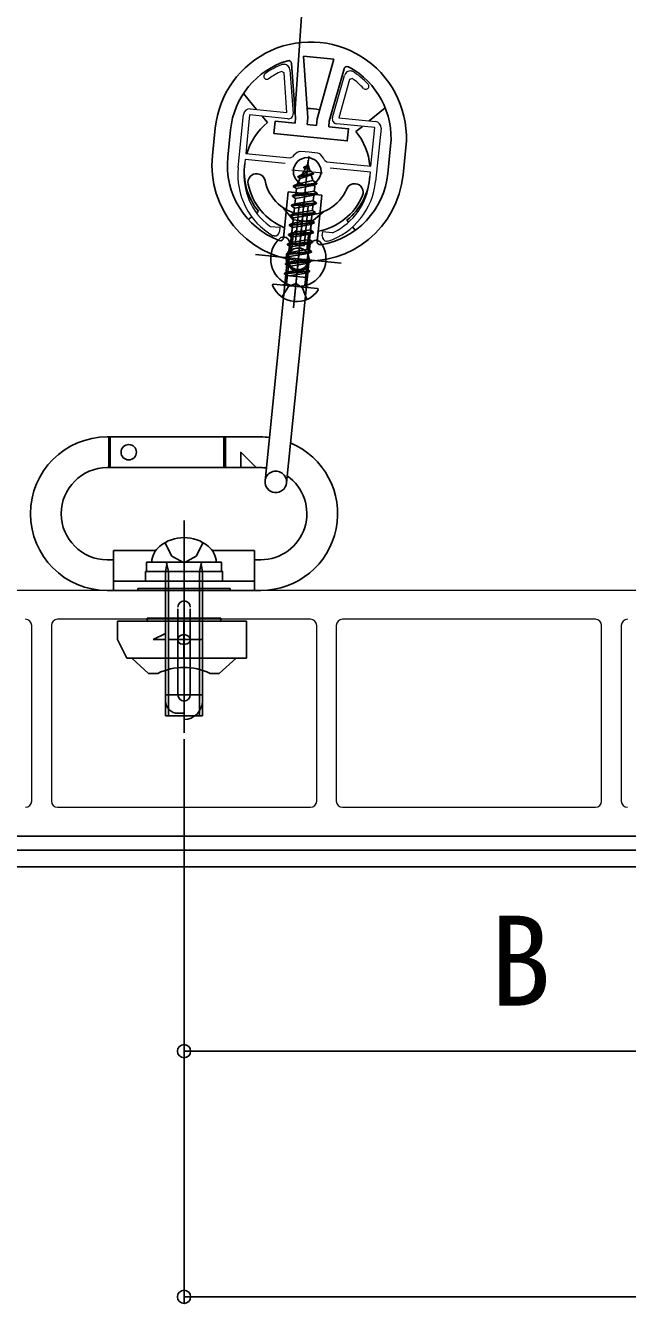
# Model space of a CAD drawing. Units: millimetres, scale not verified. Extents: x -875 to 875, y -1304 to 1296.
# Drawn here: x 474.7 to 572.7, y -820.5 to -612.4 of the extents above; entities that cross this region are included whole.
import ezdxf
from ezdxf.enums import TextEntityAlignment as Align

# ---------------------------------------------------------------- set-up
doc = ezdxf.new("R2010")
doc.units = ezdxf.units.MM
doc.header["$LTSCALE"] = 8
doc.layers.add('0-2_YKK_11', color=7, linetype='Continuous', lineweight=18)
for name, color, linetype in [('0-4_YKK_12', 2, 'Continuous'), ('0-5_YKK_13', 4, 'Continuous'), ('0-6_YKK_D', 6, 'Continuous')]:
    doc.layers.add(name, color=color, linetype=linetype)
doc.styles.add('ＭＳ ゴシック', font='')
doc.styles.get('ＭＳ ゴシック').set_extended_font_data('MS Gothic')

msp = doc.modelspace()

# ---------------------------------------------------------------- linework, layer by layer
at = {"layer": '0-2_YKK_11'}
for p, q in [((517.764, -619.638), (518.29, -626.762)), ((524.682, -627.409), (526.624, -620.535)), ((509.322, -635.543), (510.198, -626.887)), ((532.584, -629.152), (531.708, -637.808)), ((520.817, -633.69), (520.314, -638.665)), ((518.078, -635.926), (523.053, -636.429)), ((521.11, -709.097), (479.91, -709.097)), ((567.51, -709.097), (526.31, -709.097)), ((475.71, -738.697), (475.71, -710.097)), ((478.91, -710.097), (478.91, -738.697)), ((522.11, -738.697), (522.11, -710.097)), ((525.31, -710.097), (525.31, -738.697)), ((568.51, -738.697), (568.51, -710.097)), ((571.71, -710.097), (571.71, -738.697)), ((479.91, -739.697), (521.11, -739.697)), ((526.31, -739.697), (567.51, -739.697))]:
    msp.add_line(p, q, dxfattribs=at)
for points in [[(511.294, -625.992), (517.275, -626.598), (516.799, -620.151), (516.38, -619.898)], [(516.616, -618.723), (516.752, -618.705), (516.868, -618.717)], [(527.687, -619.812), (527.803, -619.823), (527.932, -619.868)], [(527.928, -621.067), (527.467, -621.23), (525.709, -627.451), (531.69, -628.057)], [(517.412, -627.617), (511.193, -626.987), (510.559, -633.255), (517.725, -633.981), (518.164, -633.798)], [(523.395, -634.327), (523.789, -634.594), (530.955, -635.319), (531.589, -629.051), (525.371, -628.422)], [(516.997, -634.912), (510.458, -634.25), (510.317, -635.643)], [(519.235, -632.912), (519.521, -632.856), (520.888, -632.994), (522.254, -633.132), (522.523, -633.245)], [(530.713, -637.707), (530.854, -636.314), (524.316, -635.653)], [(514.409, -645.059), (514.56, -645.119), (516.127, -645.277), (516.056, -645.974)], [(515.18, -646.689), (515.104, -646.681), (514.984, -646.642)], [(523.021, -646.678), (523.091, -645.982), (524.658, -646.14), (524.818, -646.112)], [(523.938, -647.548), (523.812, -647.562), (523.736, -647.555)], [(616.71, -704.397), (425.71, -704.397), (423.71, -706.397), (423.71, -709.015)], [(424.21, -730.397), (425.91, -730.397), (426.21, -730.097), (426.51, -730.397), (433.71, -730.397), (433.71, -734.747), (434.01, -735.047), (433.71, -735.347), (433.71, -739.697), (431.51, -739.697), (431.21, -739.397), (428.71, -739.397), (428.71, -742.397), (430.71, -744.397), (621.71, -744.397), (623.71, -742.397), (623.71, -739.779)]]:
    msp.add_lwpolyline(points, dxfattribs=at)
for centre, radius, start, end in [((521.116, -630.705), 12.8, 110.58409, 125.39052), ((521.116, -630.705), 11.8, 113.66654, 125.39052), ((516.767, -619.712), 1, 4.22127, 84.22125), ((527.586, -620.807), 1, 84.22127, 164.22125), ((521.122, -630.706), 12.8, 43.05199, 57.85843), ((513.993, -620.678), 0.5, 125.39053, 305.39055), ((521.122, -630.706), 11.8, 43.05199, 54.77597), ((530.11, -622.309), 0.5, 223.05197, 43.05199), ((511.193, -626.987), 1, 84.22127, 174.22125), ((517.492, -626.821), 0.8, 264.22129, 4.22127), ((525.451, -627.626), 0.8, 164.22124, 264.22123), ((531.589, -629.051), 1, 354.22127, 84.22125), ((520.885, -635.999), 3.5, 118.12252, 141.02559), ((520.288, -635.939), 3.5, 27.41693, 50.32), ((520.764, -636.7), 11.5, 174.22126, 239.8255), ((520.764, -636.7), 10.5, 174.22126, 232.75428), ((520.267, -636.65), 11.5, 288.61701, 354.22125), ((520.267, -636.65), 10.5, 295.68823, 354.22126), ((515.26, -645.893), 0.8, 264.22127, 354.22125), ((523.817, -646.759), 0.8, 174.22127, 264.22125), ((474.71, -710.097), 1, 0.00001, 89.99999), ((479.91, -710.097), 1, 90.00001, 179.99999), ((521.11, -710.097), 1, 0.00001, 89.99999), ((526.31, -710.097), 1, 90.00001, 179.99999), ((567.51, -710.097), 1, 0.00001, 89.99999), ((572.71, -710.097), 1, 90.00001, 179.99999), ((474.71, -738.697), 1, 270.00001, 359.99999), ((479.91, -738.697), 1, 180.00001, 269.99999), ((521.11, -738.697), 1, 270.00001, 359.99999), ((526.31, -738.697), 1, 180.00001, 269.99999), ((567.51, -738.697), 1, 270.00001, 359.99999), ((572.71, -738.697), 1, 180.00001, 269.99999)]:
    msp.add_arc(centre, radius, start, end, dxfattribs=at)
at = {"layer": '0-4_YKK_12'}
for p, q in [((518.321, -658.358), (520.752, -634.327)), ((519.831, -643.434), (518.421, -657.363)), ((526.09, -651.103), (512.162, -649.694)), ((500.51, -693.003), (500.51, -727.591)), ((389.678, -744.397), (787.251, -744.397)), ((335.877, -746.697), (787.251, -746.697)), ((335.877, -749.397), (787.251, -749.397))]:
    msp.add_line(p, q, dxfattribs=at)
at = {"layer": '0-5_YKK_13'}
for p, q in [((527.127, -504.397), (518.54, -626.73)), ((520.693, -627.471), (519.951, -617.42)), ((519.951, -617.42), (524.925, -617.924)), ((518.685, -627.443), (518.032, -618.59)), ((522.185, -627.622), (524.925, -617.924)), ((524.157, -627.997), (526.571, -619.454)), ((512.338, -626.098), (510.196, -623.473)), ((533.269, -625.808), (530.645, -627.95)), ((514.084, -628.237), (513.232, -627.193)), ((518.594, -628.339), (515.361, -628.012)), ((518.685, -627.443), (518.594, -628.339)), ((520.584, -628.541), (520.693, -627.471)), ((522.077, -628.692), (522.185, -627.622)), ((524.157, -627.997), (524.066, -628.893)), ((505.598, -629.135), (505.145, -633.612)), ((508.086, -629.386), (507.632, -633.863)), ((520.584, -628.541), (522.077, -628.692)), ((529.549, -628.845), (528.506, -629.696)), ((534.152, -632.024), (533.699, -636.501)), ((536.64, -632.276), (536.187, -636.753)), ((519.064, -637.105), (521.582, -636.56)), ((520.687, -634.977), (519.762, -636.696)), ((519.762, -636.696), (521.005, -636.038)), ((520.02, -635.603), (520.258, -635.775)), ((520.687, -634.977), (521.005, -636.038)), ((521.005, -636.038), (521.592, -636.461)), ((521.212, -636.727), (521.582, -636.56)), ((521.582, -636.56), (521.592, -636.461)), ((518.307, -638.626), (522.118, -638.213)), ((518.307, -638.626), (518.317, -638.527)), ((518.307, -638.626), (518.799, -638.981)), ((518.317, -638.527), (522.128, -638.113)), ((518.317, -638.527), (518.924, -638.254)), ((521.713, -638.395), (518.799, -638.981)), ((519.409, -637.353), (518.924, -638.254)), ((518.924, -638.254), (521.491, -637.654)), ((519.064, -637.105), (519.409, -637.353)), ((519.074, -637.005), (519.762, -636.696)), ((519.409, -637.353), (521.212, -636.727)), ((521.212, -636.727), (521.491, -637.654)), ((521.491, -637.654), (522.128, -638.113)), ((521.713, -638.395), (522.118, -638.213)), ((521.713, -638.395), (521.796, -638.669)), ((521.725, -639.366), (521.796, -638.669)), ((522.118, -638.213), (522.128, -638.113)), ((517.467, -639.482), (516.704, -647.017)), ((517.467, -639.482), (522.939, -640.036)), ((518.147, -640.208), (522.207, -639.82)), ((518.147, -640.208), (518.157, -640.109)), ((518.147, -640.208), (518.639, -640.563)), ((522.217, -639.72), (518.157, -640.109)), ((518.157, -640.109), (518.71, -639.86)), ((518.55, -641.442), (518.639, -640.563)), ((521.654, -640.069), (518.639, -640.563)), ((518.71, -639.86), (518.799, -638.981)), ((518.71, -639.86), (521.725, -639.366)), ((521.565, -640.948), (521.654, -640.069)), ((521.654, -640.069), (522.207, -639.82)), ((521.725, -639.366), (522.217, -639.72)), ((522.939, -640.036), (522.176, -647.571)), ((522.207, -639.82), (522.217, -639.72)), ((512.624, -642.659), (512.304, -642.92)), ((522.047, -641.402), (517.987, -641.79)), ((517.987, -641.79), (518.479, -642.145)), ((517.997, -641.691), (522.057, -641.302)), ((518.39, -643.024), (518.479, -642.145)), ((518.39, -643.024), (521.405, -642.53)), ((521.494, -641.651), (518.479, -642.145)), ((518.55, -641.442), (521.565, -640.948)), ((523.278, -642.72), (521.243, -644.381)), ((521.405, -642.53), (521.494, -641.651)), ((521.405, -642.53), (521.897, -642.884)), ((521.565, -640.948), (522.057, -641.302)), ((511.529, -643.553), (510.979, -644.002)), ((518.258, -644.079), (517.767, -648.931)), ((518.258, -644.079), (517.767, -648.931)), ((521.887, -642.984), (517.827, -643.372)), ((517.827, -643.372), (517.837, -643.273)), ((517.827, -643.372), (518.319, -643.726)), ((517.837, -643.273), (521.897, -642.884)), ((517.837, -643.273), (518.39, -643.024)), ((521.174, -644.814), (518.159, -645.308)), ((518.23, -644.606), (518.319, -643.726)), ((521.334, -643.233), (518.319, -643.726)), ((521.243, -644.381), (520.752, -649.233)), ((521.243, -644.381), (520.752, -649.233)), ((521.085, -645.694), (521.174, -644.814)), ((521.245, -644.112), (521.334, -643.233)), ((521.245, -644.112), (521.737, -644.466)), ((521.334, -643.233), (521.887, -642.984)), ((521.887, -642.984), (521.897, -642.884)), ((527.308, -644.438), (527.046, -644.118)), ((516.873, -645.352), (516.72, -646.857)), ((521.566, -646.148), (517.507, -646.536)), ((517.507, -646.536), (517.517, -646.436)), ((517.507, -646.536), (517.999, -646.89)), ((517.517, -646.436), (521.576, -646.048)), ((517.517, -646.436), (518.07, -646.188)), ((517.667, -644.954), (518.159, -645.308)), ((517.91, -647.77), (517.999, -646.89)), ((521.014, -646.396), (517.999, -646.89)), ((518.278, -646.365), (518.04, -648.719)), ((518.07, -646.188), (518.159, -645.308)), ((518.07, -646.188), (521.085, -645.694)), ((518.826, -645.918), (520.318, -646.069)), ((520.765, -646.617), (520.527, -648.971)), ((520.925, -647.276), (521.014, -646.396)), ((521.085, -645.694), (521.576, -646.048)), ((522.345, -645.906), (522.192, -647.411)), ((528.389, -645.764), (527.941, -645.214)), ((517.347, -648.118), (517.838, -648.472)), ((517.598, -649.108), (517.715, -647.958)), ((517.749, -649.351), (517.838, -648.472)), ((520.853, -647.978), (517.838, -648.472)), ((518.601, -648.14), (520.093, -648.291)), ((520.764, -648.858), (520.853, -647.978)), ((520.764, -648.858), (521.256, -649.212)), ((520.881, -649.44), (520.998, -648.29)), ((520.925, -647.276), (521.416, -647.63)), ((517.385, -650.222), (513.71, -686.537)), ((517.187, -649.7), (517.678, -650.054)), ((520.867, -650.575), (517.192, -686.889)), ((520.533, -651.142), (517.518, -651.636)), ((517.589, -650.933), (517.678, -650.054)), ((520.693, -649.56), (517.678, -650.054)), ((520.444, -652.021), (520.533, -651.142)), ((520.604, -650.439), (520.693, -649.56)), ((520.604, -650.439), (521.096, -650.794)), ((516.866, -652.864), (517.244, -653.135)), ((517.026, -651.282), (517.518, -651.636)), ((517.097, -654.214), (517.206, -653.132)), ((517.5, -651.564), (517.206, -654.469)), ((517.5, -651.564), (517.206, -654.469)), ((520.465, -653.461), (517.206, -653.132)), ((517.429, -652.515), (517.518, -651.636)), ((520.373, -652.724), (517.626, -653.174)), ((520.485, -651.866), (520.191, -654.771)), ((520.485, -651.866), (520.191, -654.771)), ((520.3, -653.445), (520.373, -652.724)), ((520.444, -652.021), (520.936, -652.376)), ((522.25, -655.238), (515.096, -654.514)), ((516.435, -656.625), (517.519, -654.91)), ((518.719, -654.42), (517.519, -654.91)), ((518.719, -654.42), (519.797, -655.141)), ((520.515, -657.038), (519.797, -655.141)), ((520.35, -654.543), (520.459, -653.461)), ((488.01, -679.397), (513.01, -679.397)), ((488.26, -684.397), (488.26, -679.397)), ((488.51, -684.397), (488.51, -679.397)), ((507.01, -684.397), (507.01, -679.397)), ((507.26, -684.397), (507.26, -679.397)), ((513.01, -684.397), (488.01, -684.397)), ((498.517, -698.833), (497.41, -696.612)), ((502.503, -698.833), (503.61, -696.612)), ((489.01, -697.897), (495.897, -697.897)), ((489.01, -697.897), (489.01, -704.397)), ((498.517, -698.833), (500.51, -699.893)), ((502.503, -698.833), (500.51, -699.893)), ((505.123, -697.897), (512.01, -697.897)), ((512.01, -697.897), (512.01, -704.397)), ((488.01, -699.397), (489.01, -699.397)), ((494.41, -701.297), (494.41, -699.797)), ((505.76, -699.797), (495.26, -699.797)), ((497.51, -701.297), (497.727, -700.153)), ((498.01, -701.297), (497.727, -700.179)), ((503.01, -701.297), (503.315, -700.049)), ((503.51, -701.297), (503.3, -700.188)), ((512.01, -699.397), (513.01, -699.397)), ((489.01, -702.897), (512.01, -702.897)), ((497.51, -701.297), (497.51, -724.797)), ((503.01, -701.297), (498.01, -701.297)), ((498.01, -701.297), (498.01, -724.797)), ((503.01, -701.297), (503.01, -724.797)), ((503.51, -701.297), (503.51, -724.797)), ((488.01, -704.397), (513.01, -704.397)), ((489.01, -704.397), (512.01, -704.397)), ((493.01, -704.097), (508.01, -704.097)), ((493.01, -704.097), (493.01, -704.397)), ((493.01, -704.397), (497.51, -704.397)), ((497.51, -715.597), (497.51, -704.097)), ((503.51, -715.347), (503.51, -704.097)), ((503.51, -704.397), (508.01, -704.397)), ((508.01, -704.097), (508.01, -704.397)), ((489.7, -712.397), (489.7, -709.397)), ((489.7, -709.397), (510.7, -709.397)), ((494.5, -708.897), (506.5, -708.897)), ((494.5, -708.897), (494.5, -709.397)), ((497.51, -721.097), (497.51, -707.597)), ((499.51, -721.397), (499.51, -707.397)), ((500.5, -709.397), (500.5, -715.397)), ((501.51, -721.397), (501.51, -707.397)), ((503.51, -721.097), (503.51, -707.597)), ((506.5, -708.897), (506.5, -709.397)), ((510.7, -709.397), (510.7, -715.397)), ((495.5, -712.397), (497.5, -711.397)), ((497.5, -711.397), (497.5, -712.397)), ((489.7, -712.397), (491.2, -715.397)), ((497.5, -712.397), (495.5, -712.397)), ((498, -712.397), (503.5, -712.397)), ((500.25, -711.647), (500.75, -711.647)), ((500.25, -713.147), (500.75, -713.147)), ((491.2, -715.397), (510.7, -715.397)), ((492, -715.397), (494.75, -717.897)), ((509, -715.397), (506.25, -717.897)), ((496.25, -717.897), (494.75, -717.897)), ((500.51, -723.897), (500.51, -718.397)), ((506.25, -717.897), (504.75, -717.897)), ((497.51, -721.397), (503.51, -721.397)), ((500.51, -723.897), (500.51, -723.397)), ((497.51, -724.797), (503.51, -724.797)), ((499.51, -724.397), (500.51, -724.397)), ((500.51, -725.397), (500.51, -724.397))]:
    msp.add_line(p, q, dxfattribs=at)
for points in [[(524.066, -628.893), (527.3, -629.22), (527.099, -631.21), (515.16, -630.002), (515.361, -628.012)], [(519.064, -637.105), (519.074, -637.005), (521.592, -636.461)], [(520.02, -635.603), (520.03, -635.504), (520.522, -635.282)], [(516.596, -642.043), (518.258, -644.079), (521.243, -644.381)], [(517.987, -641.79), (517.997, -641.691), (518.55, -641.442)], [(518.601, -648.14), (519.255, -641.673), (520.748, -641.824), (520.093, -648.291)], [(521.494, -641.651), (522.047, -641.402), (522.057, -641.302)], [(521.727, -644.566), (517.667, -644.954), (517.677, -644.854), (521.737, -644.466)], [(517.677, -644.854), (518.23, -644.606), (521.245, -644.112)], [(521.174, -644.814), (521.727, -644.566), (521.737, -644.466)], [(521.014, -646.396), (521.566, -646.148), (521.576, -646.048)], [(517.197, -649.6), (517.749, -649.351), (520.764, -648.858)], [(521.406, -647.73), (517.347, -648.118), (517.357, -648.018), (521.416, -647.63)], [(517.357, -648.018), (517.91, -647.77), (520.925, -647.276)], [(520.853, -647.978), (521.406, -647.73), (521.416, -647.63)], [(521.086, -650.893), (517.026, -651.282), (517.036, -651.182), (521.096, -650.794)], [(517.036, -651.182), (517.589, -650.933), (520.604, -650.439)], [(521.246, -649.311), (517.187, -649.7), (517.197, -649.6), (521.256, -649.212)], [(520.533, -651.142), (521.086, -650.893), (521.096, -650.794)], [(520.693, -649.56), (521.246, -649.311), (521.256, -649.212)], [(520.926, -652.475), (516.866, -652.864), (516.876, -652.764), (520.936, -652.376)], [(516.876, -652.764), (517.429, -652.515), (520.444, -652.021)], [(520.373, -652.724), (520.926, -652.475), (520.936, -652.376)], [(509.76, -684.397), (509.76, -681.897), (512.26, -684.397)], [(494.41, -699.797), (506.61, -699.797), (506.61, -701.297)]]:
    msp.add_lwpolyline(points, dxfattribs=at)
msp.add_lwpolyline([(494.26, -701.297), (506.76, -701.297), (506.76, -702.897), (494.26, -702.897)], close=True, dxfattribs=at)
for centre, radius in [((520.565, -636.177), 2.25), ((491.51, -681.897), 1.25)]:
    msp.add_circle(centre, radius, dxfattribs=at)
for centre, radius, start, end in [((521.119, -630.705), 15.6, 354.22126, 174.22126), ((521.119, -630.705), 13.1, 106.53543, 174.22126), ((517.533, -618.626), 0.5, 4.22126, 106.53543), ((527.052, -619.59), 0.5, 61.90708, 164.22126), ((521.119, -630.705), 13.1, 354.22126, 61.90708), ((520.565, -636.177), 10.25, 78.51736, 89.92516), ((520.565, -636.177), 10.25, 129.22126, 163.39919), ((520.565, -636.177), 10.25, 5.03826, 39.22126), ((520.666, -635.182), 15.6, 174.22126, 354.22126), ((520.666, -635.182), 13.1, 174.22126, 249.2736), ((520.565, -636.177), 10.25, 172.7056, 219.22126), ((512.325, -637.951), 1.4, 84.22126, 191.53591), ((512.325, -637.951), 1.4, 11.53591, 84.22126), ((520.666, -635.182), 13.1, 279.16891, 354.22126), ((520.556, -636.271), 9.8, 191.53591, 247.92451), ((520.556, -636.271), 7, 191.53591, 336.9066), ((528.283, -639.565), 1.4, 84.22126, 156.9066), ((520.565, -636.177), 10.25, 309.22126, 355.73692), ((528.283, -639.565), 1.4, 336.9066, 84.22126), ((520.556, -636.271), 9.8, 280.51801, 336.9066), ((516.72, -647.857), 1, 354.22126, 133.43422), ((518.775, -646.416), 0.5, 80.04554, 174.22126), ((520.565, -636.177), 10.25, 260.02513, 268.41738), ((520.268, -646.567), 0.5, 354.22126, 88.39698), ((519.126, -650.399), 4.5, 133.43422, 241.33588), ((516.207, -646.967), 0.5, 249.2736, 354.22126), ((519.126, -650.399), 2, 122.90345, 203.17628), ((519.126, -650.399), 1.75, 354.22126, 174.22126), ((519.126, -650.399), 4.5, 287.10664, 35.0083), ((521.993, -648.391), 1, 35.0083, 174.22126), ((522.674, -647.622), 0.5, 174.22126, 279.16891), ((519.126, -650.399), 1.75, 174.22126, 354.22126), ((519.126, -650.399), 2, 203.17628, 325.26623), ((515.08, -654.667), 0.154, 84.22126, 201.50222), ((518.844, -653.184), 4.2, 201.50222, 326.9403), ((516.599, -654.163), 0.5, 264.22126, 354.22126), ((519.126, -650.399), 4.5, 241.33588, 287.10664), ((520.847, -654.593), 0.5, 174.22126, 264.22126), ((522.235, -655.391), 0.154, 326.9403, 84.22126), ((488.01, -691.897), 12.5, 90, 270), ((513.01, -691.897), 12.5, 83.50412, 90), ((513.01, -691.897), 12.5, 270, 67.2126), ((488.01, -691.897), 7.5, 90, 270), ((513.01, -691.897), 7.5, 83.02597, 90), ((513.01, -691.897), 7.5, 270, 55.0431), ((515.451, -686.713), 1.75, 174.22126, 354.22126), ((515.451, -686.713), 1.75, 354.22126, 174.22126), ((500.51, -702.097), 6.3, 51.26758, 128.73242), ((498.758, -699.913), 3.5, 128.73242, 178.10421), ((502.262, -699.913), 3.5, 1.89579, 51.26758), ((497.432, -700.097), 0.3, 349.2549, 90), ((503.611, -700.097), 0.3, 90, 170.69619), ((500.51, -707.097), 1, 0, 180), ((500.25, -712.397), 0.75, 90, 270), ((500.75, -712.397), 0.75, 270, 90), ((500.5, -726.675), 9.753, 64.16593, 115.83407), ((500.51, -721.397), 1, 180, 0), ((499.51, -722.397), 2, 180, 270), ((500.51, -722.397), 3, 270, 0)]:
    msp.add_arc(centre, radius, start, end, dxfattribs=at)
at = {"layer": '0-6_YKK_D'}
for p, q in [((500.51, -728.591), (500.51, -780.397)), ((500.51, -728.591), (500.51, -820.397)), ((618.71, -779.397), (500.51, -779.397)), ((663.71, -819.397), (500.51, -819.397))]:
    msp.add_line(p, q, dxfattribs=at)
for centre in [(500.51, -779.397), (500.51, -819.397)]:
    msp.add_circle(centre, 1.075, dxfattribs=at)

# ---------------------------------------------------------------- texts
at = {"layer": '0-6_YKK_D', "style": 'ＭＳ ゴシック'}
msp.add_text('B', height=14.66, dxfattribs=at).set_placement((550.292, -776.397), align=Align.BOTTOM_LEFT)

doc.saveas('drawing.dxf')
